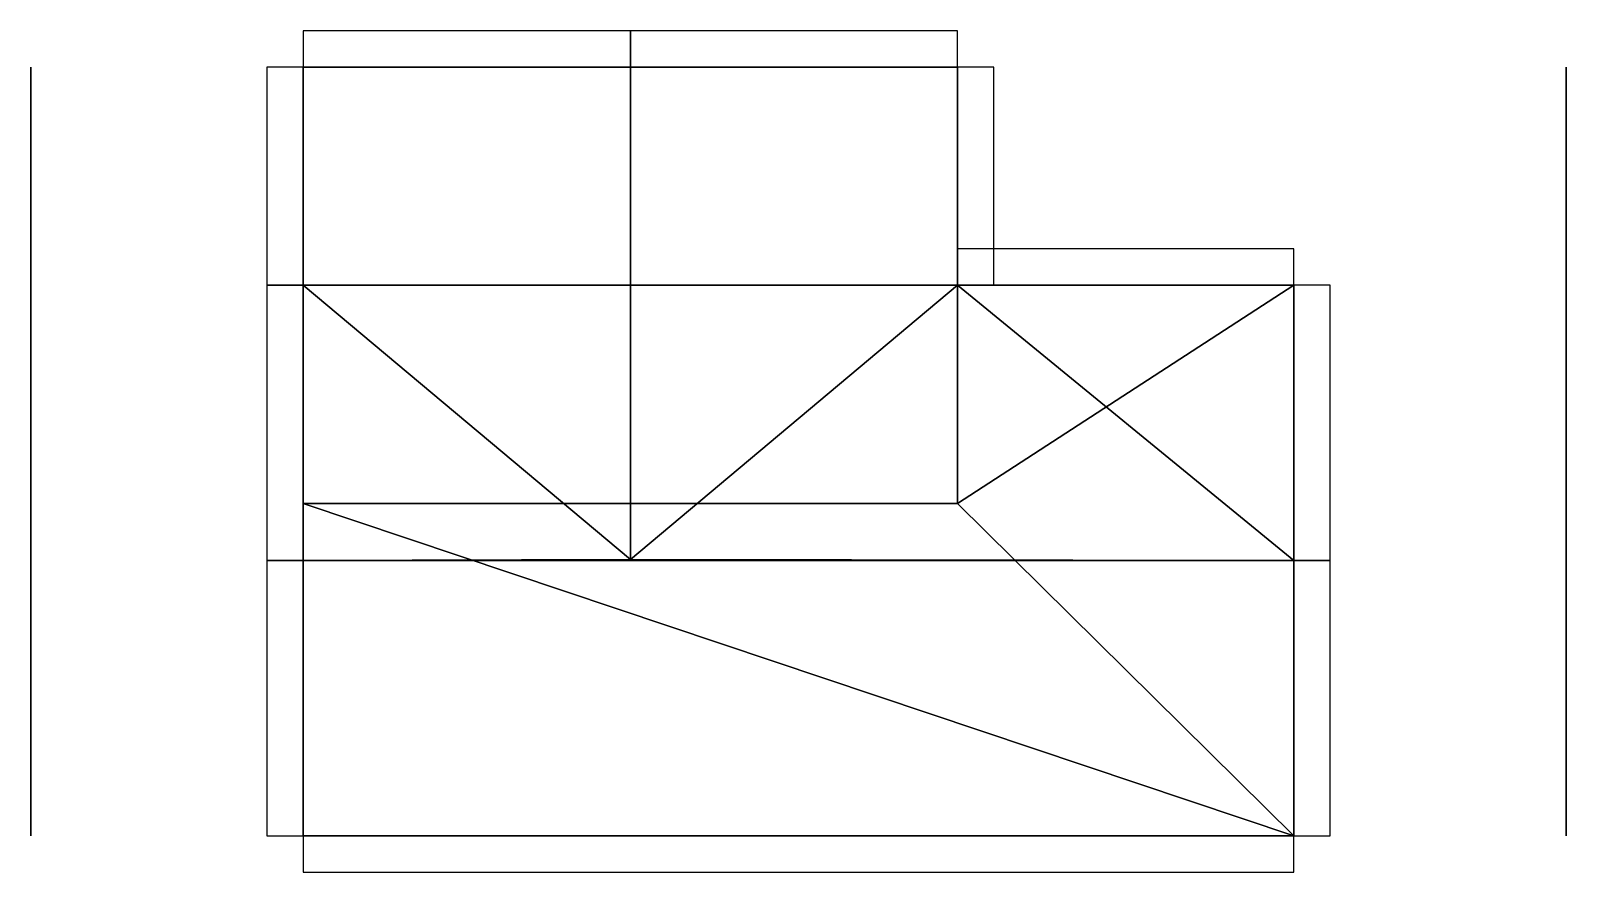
# Model space of a CAD drawing. Header units: metres. Extents: x -35.2 to 4.6, y -75.2 to 4.3.
# Drawn here: x -21.19 to 4.57, y -9.84 to 4.27 of the extents above; entities outside this region: 1.
import ezdxf

# ---------------------------------------------------------------- set-up
doc = ezdxf.new("R2010")
doc.units = ezdxf.units.M

msp = doc.modelspace()

# ---------------------------------------------------------------- linework, layer by layer
at = {"layer": 'Building Shading', "color": 195}
for points in [[(-11.12702, 4.2672, 7.42949), (-16.61342, 4.2672, 5.13207), (-16.61342, 3.6576, 5.13207), (-11.12702, 3.6576, 7.42949)], [(-5.64062, 4.2672, 5.13207), (-11.12702, 4.2672, 7.42949), (-11.12702, 3.6576, 7.42949), (-5.64062, 3.6576, 5.13207)], [(-21.18542, -9.22968), (-21.18542, -9.22968, 7.18422), (-21.18542, 3.6576, 7.18422), (-21.18542, 3.6576)], [(-17.22302, 3.6576, 4.8768), (-17.22302, 0, 4.8768), (-16.61342, 0, 5.13207), (-16.61342, 3.6576, 5.13207)], [(-14.44934, 3.6576, 4.572), (-14.44934, 3.6576, 3.38726), (-15.33811, 3.6576, 3.38726), (-15.33811, 3.6576, 4.572)], [(-13.4996, 3.6576, 4.572), (-13.4996, 3.6576, 3.38726), (-14.38838, 3.6576, 3.38726), (-14.38838, 3.6576, 4.572)], [(-12.25478, 3.6576, 4.572), (-12.25478, 3.6576, 3.38726), (-13.14355, 3.6576, 3.38726), (-13.14355, 3.6576, 4.572)], [(-11.30504, 3.6576, 4.572), (-11.30504, 3.6576, 3.38726), (-12.19382, 3.6576, 3.38726), (-12.19382, 3.6576, 4.572)], [(-10.06022, 3.6576, 4.572), (-10.06022, 3.6576, 3.38726), (-10.94899, 3.6576, 3.38726), (-10.94899, 3.6576, 4.572)], [(-9.11048, 3.6576, 4.572), (-9.11048, 3.6576, 3.38726), (-9.99926, 3.6576, 3.38726), (-9.99926, 3.6576, 4.572)], [(-7.86566, 3.6576, 4.572), (-7.86566, 3.6576, 3.38726), (-8.75443, 3.6576, 3.38726), (-8.75443, 3.6576, 4.572)], [(-6.91592, 3.6576, 4.572), (-6.91592, 3.6576, 3.38726), (-7.8047, 3.6576, 3.38726), (-7.8047, 3.6576, 4.572)], [(-5.03102, 0, 4.8768), (-5.03102, 3.6576, 4.8768), (-5.64062, 3.6576, 5.13207), (-5.64062, 0, 5.13207)], [(4.572, 3.6576), (4.572, 3.6576, 7.18422), (4.572, -9.22968, 7.18422), (4.572, -9.22968)], [(-5.64062, 2.02942, 4.572), (-5.64062, 2.02942, 3.48165), (-5.64062, 2.84738, 3.48165), (-5.64062, 2.84738, 4.572)], [(-16.61342, 2.42666, 4.572), (-16.61342, 2.42666, 3.39035), (-16.61342, 1.5402, 3.39035), (-16.61342, 1.5402, 4.572)], [(-5.64062, 1.24968, 4.572), (-5.64062, 1.24968, 3.48165), (-5.64062, 2.06765, 3.48165), (-5.64062, 2.06765, 4.572)], [(-16.61342, 1.47924, 4.572), (-16.61342, 1.47924, 3.39035), (-16.61342, 0.59278, 3.39035), (-16.61342, 0.59278, 4.572)], [(-5.64062, 0.37075, 4.572), (-5.64062, 0.37075, 3.48165), (-5.64062, 1.18872, 3.48165), (-5.64062, 1.18872, 4.572)], [(0, 0.6096, 4.8768), (-5.64062, 0.6096, 4.8768), (-5.64062, 0, 5.1816), (0, 0, 5.1816)], [(-16.61342, 0.27878, 4.572), (-16.61342, 0.27878, 3.39035), (-16.61342, -0.60768, 3.39035), (-16.61342, -0.60768, 4.572)], [(-17.22302, 0, 5.1816), (-17.22302, -4.61484, 7.48902), (-16.61342, -4.61484, 7.48902), (-16.61342, 0, 5.1816)], [(-4.14044, 0, 2.1336), (-4.14044, 0, 1.04973), (-4.95355, 0, 1.04973), (-4.95355, 0, 2.1336)], [(-3.79089, 0, 4.572), (-3.79089, 0, 3.37072), (-4.69207, 0, 3.37072), (-4.69207, 0, 4.572)], [(-3.26638, 0, 2.1336), (-3.26638, 0, 1.04973), (-4.07948, 0, 1.04973), (-4.07948, 0, 2.1336)], [(-2.82875, 0, 4.572), (-2.82875, 0, 3.37072), (-3.72993, 0, 3.37072), (-3.72993, 0, 4.572)], [(-2.60979, 0, 2.1336), (-2.60979, 0, 1.04973), (-3.4229, 0, 1.04973), (-3.4229, 0, 2.1336)], [(-1.91069, 0, 4.572), (-1.91069, 0, 3.37072), (-2.81187, 0, 3.37072), (-2.81187, 0, 4.572)], [(-1.73572, 0, 2.1336), (-1.73572, 0, 1.04973), (-2.54883, 0, 1.04973), (-2.54883, 0, 2.1336)], [(-0.94854, 0, 4.572), (-0.94854, 0, 3.37072), (-1.84973, 0, 3.37072), (-1.84973, 0, 4.572)], [(0.6096, -4.61484, 7.48902), (0.6096, 0, 5.1816), (0, 0, 5.1816), (0, -4.61484, 7.48902)], [(-16.61342, -0.66864, 4.572), (-16.61342, -0.66864, 3.39035), (-16.61342, -1.5551, 3.39035), (-16.61342, -1.5551, 4.572)], [(0, -2.27125, 4.572), (0, -2.27125, 3.43811), (0, -1.42062, 3.43811), (0, -1.42062, 4.572)], [(0, -2.27125, 2.1336), (0, -2.27125, 0.99971), (0, -1.42062, 0.99971), (0, -1.42062, 2.1336)], [(-16.61342, -1.8691, 4.572), (-16.61342, -1.8691, 3.39035), (-16.61342, -2.75556, 3.39035), (-16.61342, -2.75556, 4.572)], [(-16.61342, -2.81652, 4.572), (-16.61342, -2.81652, 3.39035), (-16.61342, -3.70297, 3.39035), (-16.61342, -3.70297, 4.572)], [(0, -3.66139, 4.572), (0, -3.66139, 3.43811), (0, -2.81076, 3.43811), (0, -2.81076, 4.572)], [(0, -3.66139, 2.1336), (0, -3.66139, 0.99971), (0, -2.81076, 0.99971), (0, -2.81076, 2.1336)], [(0, -4.57298, 4.572), (0, -4.57298, 3.43811), (0, -3.72235, 3.43811), (0, -3.72235, 4.572)], [(0, -4.57298, 2.1336), (0, -4.57298, 0.99971), (0, -3.72235, 0.99971), (0, -3.72235, 2.1336)], [(-16.61342, -4.01698, 4.572), (-16.61342, -4.01698, 3.39035), (-16.61342, -4.90344, 3.39035), (-16.61342, -4.90344, 4.572)], [(-17.22302, -4.61484, 7.48902), (-17.22302, -9.22968, 5.1816), (-16.61342, -9.22968, 5.1816), (-16.61342, -4.61484, 7.48902)], [(-16.61342, -4.61015, 2.1336), (-16.61342, -4.61015, 0.96811), (-16.61342, -5.48448, 0.96811), (-16.61342, -5.48448, 2.1336)], [(0.6096, -9.22968, 5.1816), (0.6096, -4.61484, 7.48902), (0, -4.61484, 7.48902), (0, -9.22968, 5.1816)], [(0, -5.50733, 4.572), (0, -5.50733, 3.43811), (0, -4.65669, 3.43811), (0, -4.65669, 4.572)], [(0, -5.50733, 2.1336), (0, -5.50733, 0.99971), (0, -4.65669, 0.99971), (0, -4.65669, 2.1336)], [(-16.61342, -4.9644, 4.572), (-16.61342, -4.9644, 3.39035), (-16.61342, -5.85085, 3.39035), (-16.61342, -5.85085, 4.572)], [(-16.61342, -5.54544, 2.1336), (-16.61342, -5.54544, 0.96811), (-16.61342, -6.41977, 0.96811), (-16.61342, -6.41977, 2.1336)], [(0, -6.41892, 4.572), (0, -6.41892, 3.43811), (0, -5.56829, 3.43811), (0, -5.56829, 4.572)], [(0, -6.41892, 2.1336), (0, -6.41892, 0.99971), (0, -5.56829, 0.99971), (0, -5.56829, 2.1336)], [(-16.61342, -6.46751, 2.1336), (-16.61342, -6.46751, 0.96811), (-16.61342, -7.34184, 0.96811), (-16.61342, -7.34184, 2.1336)], [(-16.61342, -6.63857, 4.572), (-16.61342, -6.63857, 3.39035), (-16.61342, -7.52503, 3.39035), (-16.61342, -7.52503, 4.572)], [(0, -7.35326, 4.572), (0, -7.35326, 3.43811), (0, -6.50263, 3.43811), (0, -6.50263, 4.572)], [(0, -7.35326, 2.1336), (0, -7.35326, 0.99971), (0, -6.50263, 0.99971), (0, -6.50263, 2.1336)], [(-16.61342, -7.4028, 2.1336), (-16.61342, -7.4028, 0.96811), (-16.61342, -8.27713, 0.96811), (-16.61342, -8.27713, 2.1336)], [(0, -8.26485, 4.572), (0, -8.26485, 3.43811), (0, -7.41422, 3.43811), (0, -7.41422, 4.572)], [(0, -8.26485, 2.1336), (0, -8.26485, 0.99971), (0, -7.41422, 0.99971), (0, -7.41422, 2.1336)], [(-16.61342, -9.83928, 4.8768), (0, -9.83928, 4.8768), (0, -9.22968, 5.1816), (-16.61342, -9.22968, 5.1816)], [(-15.18095, -9.22968, 4.572), (-15.18095, -9.22968, 3.35844), (-14.27055, -9.22968, 3.35844), (-14.27055, -9.22968, 4.572)], [(-15.18095, -9.22968, 2.1336), (-15.18095, -9.22968, 0.92004), (-14.27055, -9.22968, 0.92004), (-14.27055, -9.22968, 2.1336)], [(-14.20959, -9.22968, 4.572), (-14.20959, -9.22968, 3.35844), (-13.29919, -9.22968, 3.35844), (-13.29919, -9.22968, 4.572)], [(-14.20959, -9.22968, 2.1336), (-14.20959, -9.22968, 0.92004), (-13.29919, -9.22968, 0.92004), (-13.29919, -9.22968, 2.1336)], [(-12.8076, -9.22968, 4.572), (-12.8076, -9.22968, 3.35844), (-11.89721, -9.22968, 3.35844), (-11.89721, -9.22968, 4.572)], [(-12.8076, -9.22968, 2.1336), (-12.8076, -9.22968, 0.92004), (-11.89721, -9.22968, 0.92004), (-11.89721, -9.22968, 2.1336)], [(-11.83625, -9.22968, 4.572), (-11.83625, -9.22968, 3.35844), (-10.92585, -9.22968, 3.35844), (-10.92585, -9.22968, 4.572)], [(-11.83625, -9.22968, 2.1336), (-11.83625, -9.22968, 0.92004), (-10.92585, -9.22968, 0.92004), (-10.92585, -9.22968, 2.1336)], [(-10.43426, -9.22968, 4.572), (-10.43426, -9.22968, 3.35844), (-9.52386, -9.22968, 3.35844), (-9.52386, -9.22968, 4.572)], [(-10.43426, -9.22968, 2.1336), (-10.43426, -9.22968, 0.92004), (-9.52386, -9.22968, 0.92004), (-9.52386, -9.22968, 2.1336)], [(-9.4629, -9.22968, 4.572), (-9.4629, -9.22968, 3.35844), (-8.5525, -9.22968, 3.35844), (-8.5525, -9.22968, 4.572)], [(-9.4629, -9.22968, 2.1336), (-9.4629, -9.22968, 0.92004), (-8.5525, -9.22968, 0.92004), (-8.5525, -9.22968, 2.1336)], [(-8.06091, -9.22968, 4.572), (-8.06091, -9.22968, 3.35844), (-7.15052, -9.22968, 3.35844), (-7.15052, -9.22968, 4.572)], [(-8.06091, -9.22968, 2.1336), (-8.06091, -9.22968, 0.92004), (-7.15052, -9.22968, 0.92004), (-7.15052, -9.22968, 2.1336)], [(-7.08956, -9.22968, 4.572), (-7.08956, -9.22968, 3.35844), (-6.17916, -9.22968, 3.35844), (-6.17916, -9.22968, 4.572)], [(-7.08956, -9.22968, 2.1336), (-7.08956, -9.22968, 0.92004), (-6.17916, -9.22968, 0.92004), (-6.17916, -9.22968, 2.1336)], [(-5.68757, -9.22968, 4.572), (-5.68757, -9.22968, 3.35844), (-4.77717, -9.22968, 3.35844), (-4.77717, -9.22968, 4.572)], [(-5.68757, -9.22968, 2.1336), (-5.68757, -9.22968, 0.92004), (-4.77717, -9.22968, 0.92004), (-4.77717, -9.22968, 2.1336)], [(-4.71621, -9.22968, 4.572), (-4.71621, -9.22968, 3.35844), (-3.80581, -9.22968, 3.35844), (-3.80581, -9.22968, 4.572)], [(-4.71621, -9.22968, 2.1336), (-4.71621, -9.22968, 0.92004), (-3.80581, -9.22968, 0.92004), (-3.80581, -9.22968, 2.1336)], [(-2.82854, -9.22968, 4.572), (-2.82854, -9.22968, 3.35844), (-1.91815, -9.22968, 3.35844), (-1.91815, -9.22968, 4.572)], [(-2.82854, -9.22968, 2.1336), (-2.82854, -9.22968, 0.92004), (-1.91815, -9.22968, 0.92004), (-1.91815, -9.22968, 2.1336)]]:
    msp.add_3dface(points, dxfattribs=at)
at = {"layer": 'GARAGE_ZONE', "color": 43}
for points in [[(-16.61342, 3.6576, 2.4384), (-16.61342, 3.6576), (-16.61342, -3.6576), (-16.61342, -3.6576, 2.4384)], [(-5.64062, 3.6576, 2.4384), (-5.64062, 3.6576), (-16.61342, 3.6576), (-16.61342, 3.6576, 2.4384)], [(-5.64062, 0, 2.4384), (-5.64062, 0), (-5.64062, 3.6576), (-5.64062, 3.6576, 2.4384)], [(-5.64062, -3.6576, 2.4384), (-5.64062, -3.6576), (-5.64062, 0), (-5.64062, 0, 2.4384)], [(-16.61342, -3.6576, 2.4384), (-16.61342, -3.6576), (-5.64062, -3.6576), (-5.64062, -3.6576, 2.4384)]]:
    msp.add_3dface(points, dxfattribs=at)
at = {"layer": 'GARAGE_ZONE', "color": 8}
msp.add_3dface([(-5.64062, 3.6576), (-5.64062, -3.6576), (-16.61342, -3.6576), (-16.61342, 3.6576)], dxfattribs=at)
at = {"layer": 'GARAGE_ZONE', "color": 15}
msp.add_3dface([(-16.61342, 3.6576, 2.4384), (-16.61342, -3.6576, 2.4384), (-5.64062, -3.6576, 2.4384), (-5.64062, 3.6576, 2.4384)], dxfattribs=at)
at = {"layer": 'LIVING_ZONE', "color": 43}
for points in [[(-16.61342, 3.6576, 4.8768), (-16.61342, 3.6576, 2.4384), (-16.61342, -9.22968, 2.4384), (-16.61342, -9.22968, 4.8768)], [(-5.64062, 3.6576, 4.8768), (-5.64062, 3.6576, 2.4384), (-16.61342, 3.6576, 2.4384), (-16.61342, 3.6576, 4.8768)], [(-5.64062, 0, 4.8768), (-5.64062, 0, 2.4384), (-5.64062, 3.6576, 2.4384), (-5.64062, 3.6576, 4.8768)], [(-5.64062, 0, 2.4384), (-5.64062, 0), (-5.64062, -3.6576), (-5.64062, -3.6576, 2.4384)], [(-1.04866, 0), (-5.64062, 0), (-5.64062, 0, 2.4384), (-1.04866, 0, 2.4384)], [(0, 0, 4.8768), (0, 0, 2.4384), (-5.64062, 0, 2.4384), (-5.64062, 0, 4.8768)], [(-0.127, 0, 2.4384), (-0.127, 0), (-1.04866, 0), (-1.04866, 0, 2.4384)], [(-0.127, 0), (-0.127, 0, 2.4384), (0, 0, 2.4384), (0, 0)], [(0, -9.22968, 4.8768), (0, -9.22968, 2.4384), (0, 0, 2.4384), (0, 0, 4.8768)], [(0, -9.22968, 2.4384), (0, -9.22968), (0, 0), (0, 0, 2.4384)], [(-16.61342, -3.6576, 2.4384), (-16.61342, -3.6576), (-16.61342, -9.22968), (-16.61342, -9.22968, 2.4384)], [(-5.64062, -3.6576, 2.4384), (-5.64062, -3.6576), (-16.61342, -3.6576), (-16.61342, -3.6576, 2.4384)], [(-16.61342, -9.22968, 4.8768), (-16.61342, -9.22968, 2.4384), (0, -9.22968, 2.4384), (0, -9.22968, 4.8768)], [(-16.61342, -9.22968, 2.4384), (-16.61342, -9.22968), (0, -9.22968), (0, -9.22968, 2.4384)]]:
    msp.add_3dface(points, dxfattribs=at)
at = {"layer": 'LIVING_ZONE', "color": 8}
for points in [[(-16.61342, -3.6576, 2.4384), (-16.61342, 3.6576, 2.4384), (-5.64062, 3.6576, 2.4384), (-5.64062, -3.6576, 2.4384)], [(0, 0), (0, -9.22968), (-5.64062, -3.6576)], [(0, 0), (-5.64062, -3.6576), (-5.64062, 0)], [(0, -9.22968), (-16.61342, -9.22968), (-16.61342, -3.6576)], [(0, -9.22968), (-16.61342, -3.6576), (-5.64062, -3.6576)]]:
    msp.add_3dface(points, dxfattribs=at)
at = {"layer": 'LIVING_ZONE', "color": 15}
for points in [[(-16.61342, 3.6576, 4.8768), (-16.61342, 0, 4.8768), (-5.64062, 0, 4.8768), (-5.64062, 3.6576, 4.8768)], [(-16.61342, 0, 4.8768), (-16.61342, -9.22968, 4.8768), (0, -9.22968, 4.8768), (0, 0, 4.8768)]]:
    msp.add_3dface(points, dxfattribs=at)
at = {"layer": 'LIVING_ZONE', "color": 143}
for points in [[(-14.44934, 3.6576, 4.572), (-14.44934, 3.6576, 3.38726), (-15.33811, 3.6576, 3.38726), (-15.33811, 3.6576, 4.572)], [(-13.4996, 3.6576, 4.572), (-13.4996, 3.6576, 3.38726), (-14.38838, 3.6576, 3.38726), (-14.38838, 3.6576, 4.572)], [(-12.25478, 3.6576, 4.572), (-12.25478, 3.6576, 3.38726), (-13.14355, 3.6576, 3.38726), (-13.14355, 3.6576, 4.572)], [(-11.30504, 3.6576, 4.572), (-11.30504, 3.6576, 3.38726), (-12.19382, 3.6576, 3.38726), (-12.19382, 3.6576, 4.572)], [(-10.06022, 3.6576, 4.572), (-10.06022, 3.6576, 3.38726), (-10.94899, 3.6576, 3.38726), (-10.94899, 3.6576, 4.572)], [(-9.11048, 3.6576, 4.572), (-9.11048, 3.6576, 3.38726), (-9.99926, 3.6576, 3.38726), (-9.99926, 3.6576, 4.572)], [(-7.86566, 3.6576, 4.572), (-7.86566, 3.6576, 3.38726), (-8.75443, 3.6576, 3.38726), (-8.75443, 3.6576, 4.572)], [(-6.91592, 3.6576, 4.572), (-6.91592, 3.6576, 3.38726), (-7.8047, 3.6576, 3.38726), (-7.8047, 3.6576, 4.572)], [(-5.64062, 2.02942, 4.572), (-5.64062, 2.02942, 3.48165), (-5.64062, 2.84738, 3.48165), (-5.64062, 2.84738, 4.572)], [(-16.61342, 2.42666, 4.572), (-16.61342, 2.42666, 3.39035), (-16.61342, 1.5402, 3.39035), (-16.61342, 1.5402, 4.572)], [(-5.64062, 1.24968, 4.572), (-5.64062, 1.24968, 3.48165), (-5.64062, 2.06765, 3.48165), (-5.64062, 2.06765, 4.572)], [(-16.61342, 1.47924, 4.572), (-16.61342, 1.47924, 3.39035), (-16.61342, 0.59278, 3.39035), (-16.61342, 0.59278, 4.572)], [(-5.64062, 0.37075, 4.572), (-5.64062, 0.37075, 3.48165), (-5.64062, 1.18872, 3.48165), (-5.64062, 1.18872, 4.572)], [(-16.61342, 0.27878, 4.572), (-16.61342, 0.27878, 3.39035), (-16.61342, -0.60768, 3.39035), (-16.61342, -0.60768, 4.572)], [(-4.14044, 0, 2.1336), (-4.14044, 0, 1.04973), (-4.95355, 0, 1.04973), (-4.95355, 0, 2.1336)], [(-3.79089, 0, 4.572), (-3.79089, 0, 3.37072), (-4.69207, 0, 3.37072), (-4.69207, 0, 4.572)], [(-3.26638, 0, 2.1336), (-3.26638, 0, 1.04973), (-4.07948, 0, 1.04973), (-4.07948, 0, 2.1336)], [(-2.82875, 0, 4.572), (-2.82875, 0, 3.37072), (-3.72993, 0, 3.37072), (-3.72993, 0, 4.572)], [(-2.60979, 0, 2.1336), (-2.60979, 0, 1.04973), (-3.4229, 0, 1.04973), (-3.4229, 0, 2.1336)], [(-1.91069, 0, 4.572), (-1.91069, 0, 3.37072), (-2.81187, 0, 3.37072), (-2.81187, 0, 4.572)], [(-1.73572, 0, 2.1336), (-1.73572, 0, 1.04973), (-2.54883, 0, 1.04973), (-2.54883, 0, 2.1336)], [(-0.94854, 0, 4.572), (-0.94854, 0, 3.37072), (-1.84973, 0, 3.37072), (-1.84973, 0, 4.572)], [(-16.61342, -0.66864, 4.572), (-16.61342, -0.66864, 3.39035), (-16.61342, -1.5551, 3.39035), (-16.61342, -1.5551, 4.572)], [(0, -2.27125, 4.572), (0, -2.27125, 3.43811), (0, -1.42062, 3.43811), (0, -1.42062, 4.572)], [(0, -2.27125, 2.1336), (0, -2.27125, 0.99971), (0, -1.42062, 0.99971), (0, -1.42062, 2.1336)], [(-16.61342, -1.8691, 4.572), (-16.61342, -1.8691, 3.39035), (-16.61342, -2.75556, 3.39035), (-16.61342, -2.75556, 4.572)], [(-16.61342, -2.81652, 4.572), (-16.61342, -2.81652, 3.39035), (-16.61342, -3.70297, 3.39035), (-16.61342, -3.70297, 4.572)], [(0, -3.66139, 4.572), (0, -3.66139, 3.43811), (0, -2.81076, 3.43811), (0, -2.81076, 4.572)], [(0, -3.66139, 2.1336), (0, -3.66139, 0.99971), (0, -2.81076, 0.99971), (0, -2.81076, 2.1336)], [(0, -4.57298, 4.572), (0, -4.57298, 3.43811), (0, -3.72235, 3.43811), (0, -3.72235, 4.572)], [(0, -4.57298, 2.1336), (0, -4.57298, 0.99971), (0, -3.72235, 0.99971), (0, -3.72235, 2.1336)], [(-16.61342, -4.01698, 4.572), (-16.61342, -4.01698, 3.39035), (-16.61342, -4.90344, 3.39035), (-16.61342, -4.90344, 4.572)], [(-16.61342, -4.61015, 2.1336), (-16.61342, -4.61015, 0.96811), (-16.61342, -5.48448, 0.96811), (-16.61342, -5.48448, 2.1336)], [(0, -5.50733, 4.572), (0, -5.50733, 3.43811), (0, -4.65669, 3.43811), (0, -4.65669, 4.572)], [(0, -5.50733, 2.1336), (0, -5.50733, 0.99971), (0, -4.65669, 0.99971), (0, -4.65669, 2.1336)], [(-16.61342, -4.9644, 4.572), (-16.61342, -4.9644, 3.39035), (-16.61342, -5.85085, 3.39035), (-16.61342, -5.85085, 4.572)], [(-16.61342, -5.54544, 2.1336), (-16.61342, -5.54544, 0.96811), (-16.61342, -6.41977, 0.96811), (-16.61342, -6.41977, 2.1336)], [(0, -6.41892, 4.572), (0, -6.41892, 3.43811), (0, -5.56829, 3.43811), (0, -5.56829, 4.572)], [(0, -6.41892, 2.1336), (0, -6.41892, 0.99971), (0, -5.56829, 0.99971), (0, -5.56829, 2.1336)], [(-16.61342, -6.46751, 2.1336), (-16.61342, -6.46751, 0.96811), (-16.61342, -7.34184, 0.96811), (-16.61342, -7.34184, 2.1336)], [(-16.61342, -6.63857, 4.572), (-16.61342, -6.63857, 3.39035), (-16.61342, -7.52503, 3.39035), (-16.61342, -7.52503, 4.572)], [(0, -7.35326, 4.572), (0, -7.35326, 3.43811), (0, -6.50263, 3.43811), (0, -6.50263, 4.572)], [(0, -7.35326, 2.1336), (0, -7.35326, 0.99971), (0, -6.50263, 0.99971), (0, -6.50263, 2.1336)], [(-16.61342, -7.4028, 2.1336), (-16.61342, -7.4028, 0.96811), (-16.61342, -8.27713, 0.96811), (-16.61342, -8.27713, 2.1336)], [(0, -8.26485, 4.572), (0, -8.26485, 3.43811), (0, -7.41422, 3.43811), (0, -7.41422, 4.572)], [(0, -8.26485, 2.1336), (0, -8.26485, 0.99971), (0, -7.41422, 0.99971), (0, -7.41422, 2.1336)], [(-15.18095, -9.22968, 4.572), (-15.18095, -9.22968, 3.35844), (-14.27055, -9.22968, 3.35844), (-14.27055, -9.22968, 4.572)], [(-15.18095, -9.22968, 2.1336), (-15.18095, -9.22968, 0.92004), (-14.27055, -9.22968, 0.92004), (-14.27055, -9.22968, 2.1336)], [(-14.20959, -9.22968, 4.572), (-14.20959, -9.22968, 3.35844), (-13.29919, -9.22968, 3.35844), (-13.29919, -9.22968, 4.572)], [(-14.20959, -9.22968, 2.1336), (-14.20959, -9.22968, 0.92004), (-13.29919, -9.22968, 0.92004), (-13.29919, -9.22968, 2.1336)], [(-12.8076, -9.22968, 4.572), (-12.8076, -9.22968, 3.35844), (-11.89721, -9.22968, 3.35844), (-11.89721, -9.22968, 4.572)], [(-12.8076, -9.22968, 2.1336), (-12.8076, -9.22968, 0.92004), (-11.89721, -9.22968, 0.92004), (-11.89721, -9.22968, 2.1336)], [(-11.83625, -9.22968, 4.572), (-11.83625, -9.22968, 3.35844), (-10.92585, -9.22968, 3.35844), (-10.92585, -9.22968, 4.572)], [(-11.83625, -9.22968, 2.1336), (-11.83625, -9.22968, 0.92004), (-10.92585, -9.22968, 0.92004), (-10.92585, -9.22968, 2.1336)], [(-10.43426, -9.22968, 4.572), (-10.43426, -9.22968, 3.35844), (-9.52386, -9.22968, 3.35844), (-9.52386, -9.22968, 4.572)], [(-10.43426, -9.22968, 2.1336), (-10.43426, -9.22968, 0.92004), (-9.52386, -9.22968, 0.92004), (-9.52386, -9.22968, 2.1336)], [(-9.4629, -9.22968, 4.572), (-9.4629, -9.22968, 3.35844), (-8.5525, -9.22968, 3.35844), (-8.5525, -9.22968, 4.572)], [(-9.4629, -9.22968, 2.1336), (-9.4629, -9.22968, 0.92004), (-8.5525, -9.22968, 0.92004), (-8.5525, -9.22968, 2.1336)], [(-8.06091, -9.22968, 4.572), (-8.06091, -9.22968, 3.35844), (-7.15052, -9.22968, 3.35844), (-7.15052, -9.22968, 4.572)], [(-8.06091, -9.22968, 2.1336), (-8.06091, -9.22968, 0.92004), (-7.15052, -9.22968, 0.92004), (-7.15052, -9.22968, 2.1336)], [(-7.08956, -9.22968, 4.572), (-7.08956, -9.22968, 3.35844), (-6.17916, -9.22968, 3.35844), (-6.17916, -9.22968, 4.572)], [(-7.08956, -9.22968, 2.1336), (-7.08956, -9.22968, 0.92004), (-6.17916, -9.22968, 0.92004), (-6.17916, -9.22968, 2.1336)], [(-5.68757, -9.22968, 4.572), (-5.68757, -9.22968, 3.35844), (-4.77717, -9.22968, 3.35844), (-4.77717, -9.22968, 4.572)], [(-5.68757, -9.22968, 2.1336), (-5.68757, -9.22968, 0.92004), (-4.77717, -9.22968, 0.92004), (-4.77717, -9.22968, 2.1336)], [(-4.71621, -9.22968, 4.572), (-4.71621, -9.22968, 3.35844), (-3.80581, -9.22968, 3.35844), (-3.80581, -9.22968, 4.572)], [(-4.71621, -9.22968, 2.1336), (-4.71621, -9.22968, 0.92004), (-3.80581, -9.22968, 0.92004), (-3.80581, -9.22968, 2.1336)], [(-2.82854, -9.22968, 4.572), (-2.82854, -9.22968, 3.35844), (-1.91815, -9.22968, 3.35844), (-1.91815, -9.22968, 4.572)], [(-2.82854, -9.22968, 2.1336), (-2.82854, -9.22968, 0.92004), (-1.91815, -9.22968, 0.92004), (-1.91815, -9.22968, 2.1336)]]:
    msp.add_3dface(points, dxfattribs=at)
at = {"layer": 'LIVING_ZONE', "color": 45}
msp.add_3dface([(-0.1524, 0, 2.1336), (-0.1524, 0), (-1.02326, 0), (-1.02326, 0, 2.1336)], dxfattribs=at)
at = {"layer": 'UNFINISHED_ATTIC_ZONE', "color": 43}
for points in [[(-5.64062, 3.6576, 4.8768), (-16.61342, 3.6576, 4.8768), (-11.12702, 3.6576, 7.17422)], [(-16.61342, -4.61484, 7.18422), (-16.61342, 0, 4.8768), (-16.61342, -9.22968, 4.8768)], [(0, -4.61484, 7.18422), (0, -9.22968, 4.8768), (0, 0, 4.8768)]]:
    msp.add_3dface(points, dxfattribs=at)
at = {"layer": 'UNFINISHED_ATTIC_ZONE', "color": 8}
for points in [[(-5.64062, 3.6576, 4.8768), (-5.64062, 0, 4.8768), (-16.61342, 0, 4.8768), (-16.61342, 3.6576, 4.8768)], [(-16.61342, -9.22968, 4.8768), (-16.61342, 0, 4.8768), (0, 0, 4.8768), (0, -9.22968, 4.8768)]]:
    msp.add_3dface(points, dxfattribs=at)
at = {"layer": 'UNFINISHED_ATTIC_ZONE', "color": 15}
for points in [[(-16.61342, 0, 5.13207), (-11.12702, -4.59484, 7.42949), (-11.12702, 3.6576, 7.42949), (-16.61342, 3.6576, 5.13207)], [(-5.64062, 0, 5.13207), (-5.64062, 3.6576, 5.13207), (-11.12702, 3.6576, 7.42949), (-11.12702, -4.59484, 7.42949)], [(-11.12702, -4.59484, 7.47902), (-16.61342, 0, 5.1816), (-16.61342, -4.61484, 7.48902)], [(0, -4.61484, 7.48902), (-5.64062, 0, 5.1816), (-11.12702, -4.59484, 7.47902)], [(0, -4.61484, 7.48902), (0, 0, 5.1816), (-5.64062, 0, 5.1816)], [(0, -4.61484, 7.48902), (-11.12702, -4.59484, 7.47902), (-16.61342, -4.61484, 7.48902)], [(0, -4.61484, 7.48902), (-16.61342, -4.61484, 7.48902), (-16.61342, -9.22968, 5.1816), (0, -9.22968, 5.1816)]]:
    msp.add_3dface(points, dxfattribs=at)

doc.saveas('drawing.dxf')
